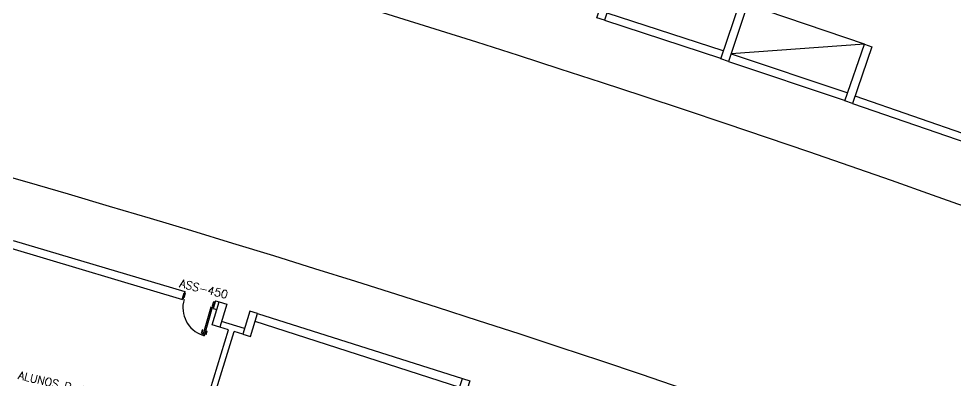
# Model space of a CAD drawing. Extents: x -152 to 150, y 325 to 437.
# Drawn here: x 104.85 to 128.26, y 356.45 to 365.49 of the extents above; entities that cross this region are included whole.
import ezdxf
from ezdxf.enums import TextEntityAlignment as Align

# ---------------------------------------------------------------- set-up
doc = ezdxf.new("R2010")
doc.units = 0
doc.header["$LTSCALE"] = 0.01
doc.header["$MEASUREMENT"] = 0
doc.layers.get('0').update_dxf_attribs({"linetype": 'CONTINUOUS'})
for name, color, linetype in [('ALV', 2, 'CONTINUOUS'), ('ESQ', 1, 'CONTINUOUS'), ('ESTR', 3, 'CONTINUOUS'), ('PISO', 1, 'CONTINUOUS'), ('TEXTO', 2, 'CONTINUOUS'), ('TEXTO-ENDEREÇO', 2, 'CONTINUOUS')]:
    doc.layers.add(name, color=color, linetype=linetype)
doc.styles.add('UNB-100', font='simplex.shx', dxfattribs={"height": 3})
doc.styles.add('UNB-100-1', font='simplex.shx', dxfattribs={"height": 0.2})

# ---------------------------------------------------------------- blocks, each defined once
blk = doc.blocks.new('PILAR-SSC')
blk.add_lwpolyline([(0.203, -42.962), (0.203, -44.462), (0.003, -44.462), (0.003, -42.962)], close=True)
blk = doc.blocks.new('PE80-SSC')
at = {"color": 2}
for p, q in [((0.075, 0), (-0.075, 0)), ((-0.075, -0.03), (-0.075, 0)), ((0.075, 0), (0.075, -0.02)), ((0.777, 0.01), (0.687, 0.01)), ((0.687, 0), (0.687, 0.01)), ((0.777, 0.01), (0.777, -0.03)), ((0.04, -0.03), (-0.075, -0.03)), ((0.075, -0.02), (0.04, -0.02)), ((0.04, -0.03), (0.04, -0.02)), ((0.085, -0.03), (0.817, -0.03)), ((0.085, -0.03), (0.085, -0.065)), ((0.085, -0.065), (0.817, -0.065)), ((0.767, 0), (0.687, 0)), ((0.767, -0.095), (0.687, -0.095)), ((0.687, -0.095), (0.687, -0.105)), ((0.777, -0.105), (0.687, -0.105)), ((0.767, 0), (0.767, -0.03)), ((0.767, -0.095), (0.767, -0.065)), ((0.777, -0.105), (0.777, -0.065)), ((0.817, -0.065), (0.817, -0.03)), ((0.04, -0.771), (-0.075, -0.771)), ((-0.075, -0.771), (-0.075, -0.801)), ((0.075, -0.801), (-0.075, -0.801)), ((0.075, -0.802), (-0.075, -0.802)), ((0.04, -0.771), (0.04, -0.781)), ((0.075, -0.781), (0.04, -0.781)), ((0.075, -0.801), (0.075, -0.781))]:
    blk.add_line(p, q, dxfattribs=at)
at = {"color": 1}
blk.add_arc((0.085, -0.03), 0.731, 270, 357.3429, dxfattribs=at)

msp = doc.modelspace()

# ---------------------------------------------------------------- linework, layer by layer
at = {"layer": 'ALV'}
for p, q in [((119.55, 365.636), (122.45, 364.691)), ((119.488, 365.446), (122.388, 364.501)), ((122.654, 364.609), (125.546, 363.639)), ((122.591, 364.419), (125.483, 363.45)), ((125.75, 363.556), (128.633, 362.561)), ((125.685, 363.366), (128.568, 362.372)), ((104.712, 359.939), (108.998, 358.662)), ((104.655, 359.747), (108.941, 358.47)), ((108.998, 358.662), (108.941, 358.47)), ((109.765, 358.434), (109.708, 358.242)), ((109.765, 358.434), (109.861, 358.405)), ((109.708, 358.242), (109.804, 358.213)), ((110.494, 357.74), (109.92, 357.916)), ((110.755, 357.921), (115.869, 356.278)), ((110.816, 358.112), (115.939, 356.491)), ((108.436, 352.319), (110.091, 357.707)), ((108.58, 352.275), (110.234, 357.663)), ((110.091, 357.707), (109.876, 357.773)), ((110.45, 357.597), (110.234, 357.663))]:
    msp.add_line(p, q, dxfattribs=at)
at = {"layer": 'ESQ'}
for q in [(123.068, 365.842), (122.654, 364.609)]:
    msp.add_line((125.985, 364.85), q, dxfattribs=at)
at = {"layer": 'ESTR'}
for points in [[(110.051, 358.347), (109.875, 357.773), (109.684, 357.832), (109.86, 358.405)], [(110.625, 358.171), (110.448, 357.597), (110.64, 357.538), (110.816, 358.112)], [(116.128, 356.429), (115.942, 355.858), (115.752, 355.92), (115.938, 356.491)]]:
    msp.add_lwpolyline(points, close=True, dxfattribs=at)
at = {"layer": 'PISO'}
for radius, end in [(382.359, 90.01762), (375.744, 90.01793)]:
    msp.add_arc((0.463, 0.506), radius, 69.08957, end, dxfattribs=at)

# ---------------------------------------------------------------- block references
at = {"layer": 'ESQ', "rotation": 253.9794349042746}
msp.add_blockref('PE80-SSC', (109.736, 358.338), dxfattribs=at)
at = {"layer": 'ESTR'}
for p, rotation in [((133.071, 407.783), 341.9512195121937), ((136.534, 406.639), 341.4634146341473), ((139.986, 405.466), 340.975609756098)]:
    msp.add_blockref('PILAR-SSC', p, dxfattribs=dict(at, rotation=rotation))

# ---------------------------------------------------------------- texts
at = {"layer": 'TEXTO', "style": 'UNB-100'}
msp.add_text('ALUNOS P. G.', height=0.2, rotation=346.6286, dxfattribs=at).set_placement((104.819, 356.484))
at = {"layer": 'TEXTO-ENDEREÇO', "style": 'UNB-100-1'}
msp.add_text('ASS-450', height=0.2, rotation=346.0863, dxfattribs=at).set_placement((109.452, 358.632), align=Align.CENTER)

doc.saveas('drawing.dxf')
